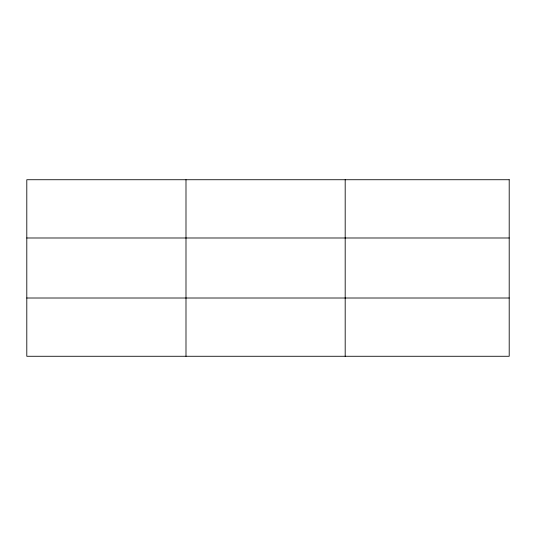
<?xml version="1.0" encoding="UTF-8"?>
<svg xmlns="http://www.w3.org/2000/svg" width="536" height="536" viewBox="0 0 536 536"><rect width="100%" height="100%" fill="white"/><g stroke="black" fill="none" stroke-linecap="round" stroke-linejoin="round"><path stroke-width="0.8" d="M185.992 356.273L185.992 179.728M345.184 356.273L345.184 179.728M26.8 237.991L509.2 237.991M26.8 298.009L509.2 298.009M509.2 179.728L509.2 356.273L26.8 356.273L26.8 179.728L509.2 179.728"/></g></svg>
